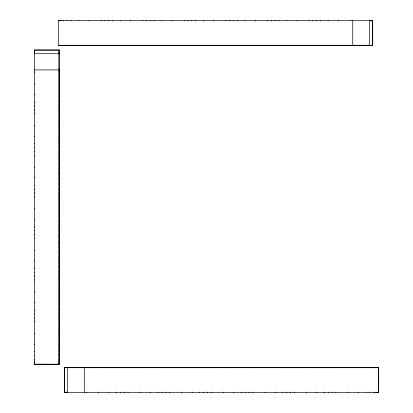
<?xml version="1.0" encoding="UTF-8"?>
<svg xmlns="http://www.w3.org/2000/svg" width="413" height="413" viewBox="0 0 413 413"><rect width="100%" height="100%" fill="white"/><g stroke="black" fill="none" stroke-linecap="round" stroke-linejoin="round"><path stroke-width="0.62" d="M58.336 20.841L61.666 20.65M369.382 20.82L372.707 20.82M372.707 45.27L58.501 45.27L58.501 45.6M34.475 50.138L58.925 50.138M58.925 50.303L59.26 50.303M58.925 50.634L59.255 50.634M58.925 52.632L59.255 52.632M58.925 52.797L59.26 52.797M58.925 53.132L59.26 53.132M34.31 53.298L59.26 53.298M58.925 54.315L59.26 54.315M58.925 68.914L59.26 68.914M34.31 69.931L59.26 69.931L59.235 361.014L58.904 361.014L58.925 49.973M58.904 71.594L59.235 71.594M34.31 72.094L34.64 72.094M58.904 74.923L59.235 74.923M58.904 76.586L59.235 76.586M58.904 79.91L59.235 79.91M58.904 81.573L59.235 81.573M34.31 84.216L34.64 84.216M58.904 84.902L59.235 84.902M58.904 86.565L59.235 86.565M58.904 89.889L59.235 89.889M58.904 91.552L59.235 91.552M34.31 94.546L34.64 94.546M58.904 94.882L59.235 94.882M58.904 96.544L59.235 96.544M58.904 99.869L59.235 99.869M58.904 101.536L59.235 101.536M34.31 102.202L34.64 102.202M58.904 104.861L59.235 104.861M34.31 106.027L34.64 106.027M58.904 106.523L59.235 106.523M34.31 109.853L34.64 109.853M58.904 109.853L59.235 109.853M58.904 111.515L59.26 111.515M58.904 113.177L59.235 113.177M34.31 113.678L34.64 113.678M58.904 116.502L59.235 116.502M58.904 118.17L59.235 118.17M58.904 121.494L59.235 121.494M58.904 123.157L59.235 123.157M34.31 125.8L34.64 125.8M58.904 126.486L59.235 126.486M58.904 128.149L59.235 128.149M58.904 131.473L59.235 131.473M58.904 133.136L59.235 133.136M34.31 136.13L34.64 136.13M58.904 136.466L59.235 136.466M58.904 138.128L59.235 138.128M58.904 141.452L59.235 141.452M58.904 143.12L59.235 143.12M34.31 143.781L34.64 143.781M58.904 146.445L59.235 146.445M34.31 147.611L34.64 147.611M58.904 148.107L59.235 148.107M34.31 151.437L34.64 151.437M58.904 151.437L59.235 151.437M58.904 153.099L59.26 153.099M58.904 154.761L59.235 154.761M34.31 155.262L34.64 155.262M58.904 158.086L59.235 158.086M58.904 159.754L59.235 159.754M58.904 163.078L59.235 163.078M58.904 164.741L59.235 164.741M34.31 167.384L34.64 167.384M58.904 168.07L59.235 168.07M58.904 169.733L59.235 169.733M58.904 173.057L59.235 173.057M58.904 174.72L59.235 174.72M34.31 177.714L34.64 177.714M58.904 178.049L59.235 178.049M58.904 179.712L59.235 179.712M58.904 183.036L59.235 183.036M58.904 184.704L59.235 184.704M34.31 185.365L34.64 185.365M58.904 188.029L59.235 188.029M34.31 189.19L34.64 189.19M58.904 189.691L59.235 189.691M34.31 193.016L34.64 193.016M58.904 193.016L59.235 193.016M58.904 194.683L59.26 194.683M58.904 196.345L59.235 196.345M34.31 196.846L34.64 196.846M58.904 199.67L59.235 199.67M58.904 201.332L59.235 201.332M58.904 204.662L59.235 204.662M58.904 206.324L59.235 206.324M34.31 208.968L34.64 208.968M58.904 209.649L59.235 209.649M58.904 211.317L59.235 211.317M58.904 214.641L59.235 214.641M58.904 216.304L59.235 216.304M34.31 219.298L34.64 219.298M58.904 219.633L59.235 219.633M58.904 221.296L59.235 221.296M58.904 224.62L59.235 224.62M58.904 226.283L59.235 226.283M34.31 226.949L34.64 226.949M58.904 229.613L59.235 229.613M34.31 230.774L34.64 230.774M58.904 231.275L59.235 231.275M34.31 234.599L34.64 234.599M58.904 234.599L59.235 234.599M58.904 236.267L59.26 236.267M58.904 237.929L59.235 237.929M34.31 238.425L34.64 238.425M58.904 241.254L59.235 241.254M58.904 242.916L59.235 242.916M58.904 246.246L59.235 246.246M58.904 247.908L59.235 247.908M34.31 250.552L34.64 250.552M58.904 251.233L59.235 251.233M58.904 252.901L59.235 252.901M58.904 256.225L59.235 256.225M58.904 257.888L59.235 257.888M34.31 260.882L34.64 260.882M58.904 261.217L59.235 261.217M58.904 262.88L59.235 262.88M58.904 266.204L59.235 266.204M58.904 267.867L59.235 267.867M34.31 268.533L34.64 268.533M58.904 271.196L59.235 271.196M34.31 272.358L34.64 272.358M58.904 272.859L59.235 272.859M34.31 276.183L34.64 276.183M58.904 276.183L59.235 276.183M58.904 277.851L59.26 277.851M58.904 279.513L59.235 279.513M34.31 280.009L34.64 280.009M58.904 282.838L59.235 282.838M58.904 284.5L59.235 284.5M58.904 287.83L59.235 287.83M58.904 289.492L59.235 289.492M34.31 292.136L34.64 292.136M58.904 292.817L59.235 292.817M58.904 294.479L59.235 294.479M58.904 297.809L59.235 297.809M58.904 299.471L59.235 299.471M34.31 302.466L34.64 302.466M58.904 302.796L59.235 302.796M58.904 304.464L59.235 304.464M58.904 307.788L59.235 307.788M58.904 309.451L59.235 309.451M34.31 310.117L34.64 310.117M58.904 312.78L59.235 312.78M34.31 313.942L34.64 313.942M58.904 314.443L59.235 314.443M34.31 317.767L34.64 317.767M58.904 317.767L59.235 317.767M58.904 319.43L59.26 319.43M58.904 321.097L59.235 321.097M34.31 321.593L34.64 321.593M58.904 324.422L59.235 324.422M58.904 326.084L59.235 326.084M58.904 329.414L59.235 329.414M58.904 331.076L59.235 331.076M34.31 333.719L34.64 333.719M58.904 334.401L59.235 334.401M58.904 336.063L59.235 336.063M58.904 339.393L59.235 339.393M58.904 341.055L59.235 341.055M34.31 344.05L34.64 344.05M58.904 344.38L59.235 344.38M58.904 346.048L59.235 346.048M58.904 349.372L59.235 349.372M58.904 351.035L59.235 351.035M34.31 351.7L34.64 351.7M58.904 354.364L59.235 354.364M34.31 355.526L34.64 355.526M58.904 356.027L59.235 356.027M34.31 359.351L34.64 359.351M58.904 359.351L59.235 359.351M58.925 361.349L59.255 361.349M58.92 361.68L59.255 361.68M58.92 362.681L59.255 362.681M58.92 363.677L59.255 363.677M58.925 363.843L59.255 363.843M34.47 364.178L59.255 364.178M64.325 367.73L378.53 367.73M378.53 369.062L378.36 369.067M378.53 384.033L378.36 384.033M378.36 388.194L378.695 388.194M64.325 392.154L67.649 392.18M378.695 392.159L375.371 392.35M378.53 367.4L378.53 392.185M378.194 367.4L378.194 367.73M378.029 367.405L378.029 367.735M377.033 367.405L377.033 367.735M376.031 367.405L376.031 367.735M375.701 367.4L375.701 367.73M375.371 367.4L375.371 367.751M373.703 367.42L373.703 367.751M373.703 392.014L373.703 392.35M372.541 20.82L372.541 45.27M372.376 45.27L372.376 45.6M372.041 45.27L372.041 45.6M370.378 367.42L370.378 367.751M370.048 45.27L370.048 45.6M369.883 45.27L369.883 45.6M369.878 392.014L369.878 392.35M369.547 45.27L369.547 45.6M369.382 20.65L369.382 45.6M368.716 367.42L368.716 367.751M368.365 45.27L368.365 45.6M366.052 392.014L366.052 392.35M365.386 367.42L365.386 367.751M363.724 367.42L363.724 367.751M360.399 367.42L360.399 367.751M358.737 367.42L358.737 367.751M358.401 392.014L358.401 392.35M355.407 367.42L355.407 367.751M353.765 45.27L353.765 45.6M353.745 367.42L353.745 367.751M352.748 20.65L352.748 45.6M351.086 45.249L351.086 45.58M350.585 20.65L350.585 20.986M350.42 367.42L350.42 367.751M348.753 367.42L348.753 367.751M348.071 392.014L348.071 392.35M347.756 45.249L347.756 45.58M346.094 45.249L346.094 45.58M345.428 367.42L345.428 367.751M343.766 367.42L343.766 367.751M342.769 45.249L342.769 45.58M341.107 45.249L341.107 45.58M340.436 367.42L340.436 367.751M338.774 367.42L338.774 367.751M338.464 20.65L338.464 20.986M337.777 45.249L337.777 45.58M336.115 45.249L336.115 45.58M335.945 392.014L335.945 392.35M335.449 367.42L335.449 367.751M333.787 367.4L333.787 367.751M332.79 45.249L332.79 45.58M332.119 367.42L332.119 367.751M332.119 392.014L332.119 392.35M331.123 45.249L331.123 45.58M328.794 367.42L328.794 367.751M328.294 392.014L328.294 392.35M328.129 20.65L328.129 20.986M327.798 45.249L327.798 45.58M327.132 367.42L327.132 367.751M326.136 45.249L326.136 45.58M324.468 392.014L324.468 392.35M323.802 367.42L323.802 367.751M322.806 45.249L322.806 45.58M322.14 367.42L322.14 367.751M321.144 45.249L321.144 45.58M320.478 20.65L320.478 20.986M318.815 367.42L318.815 367.751M317.819 45.249L317.819 45.58M317.153 367.42L317.153 367.751M316.817 392.014L316.817 392.35M316.652 20.65L316.652 20.986M316.157 45.249L316.157 45.58M313.823 367.42L313.823 367.751M312.827 20.65L312.827 20.986M312.827 45.249L312.827 45.58M312.161 367.42L312.161 367.751M311.165 45.249L311.165 45.6M309.502 45.249L309.502 45.58M309.001 20.65L309.001 20.986M308.836 367.42L308.836 367.751M307.169 367.42L307.169 367.751M306.487 392.014L306.487 392.35M306.172 45.249L306.172 45.58M304.51 45.249L304.51 45.58M303.844 367.42L303.844 367.751M302.182 367.42L302.182 367.751M301.185 45.249L301.185 45.58M299.523 45.249L299.523 45.58M298.852 367.42L298.852 367.751M297.19 367.42L297.19 367.751M296.88 20.65L296.88 20.986M296.193 45.249L296.193 45.58M294.531 45.249L294.531 45.58M294.366 392.014L294.366 392.35M293.865 367.42L293.865 367.751M292.203 367.4L292.203 367.751M291.206 45.249L291.206 45.58M290.535 367.42L290.535 367.751M290.535 392.014L290.535 392.35M289.539 45.249L289.539 45.58M287.211 367.42L287.211 367.751M286.71 392.014L286.71 392.35M286.55 20.65L286.55 20.986M286.214 45.249L286.214 45.58M285.548 367.42L285.548 367.751M284.552 45.249L284.552 45.58M282.884 392.014L282.884 392.35M282.224 367.42L282.224 367.751M281.222 45.249L281.222 45.58M280.556 367.42L280.556 367.751M279.56 45.249L279.56 45.58M278.894 20.65L278.894 20.986M277.231 367.42L277.231 367.751M276.235 45.249L276.235 45.58M275.569 367.42L275.569 367.751M275.234 392.014L275.234 392.35M275.068 20.65L275.068 20.986M274.573 45.249L274.573 45.58M272.239 367.42L272.239 367.751M271.243 20.65L271.243 20.986M271.243 45.249L271.243 45.58M270.577 367.42L270.577 367.751M269.581 45.249L269.581 45.6M267.918 45.249L267.918 45.58M267.418 20.65L267.418 20.986M267.252 367.42L267.252 367.751M265.59 367.42L265.59 367.751M264.903 392.014L264.903 392.35M264.594 45.249L264.594 45.58M262.926 45.249L262.926 45.58M262.26 367.42L262.26 367.751M260.598 367.42L260.598 367.751M259.601 45.249L259.601 45.58M257.939 45.249L257.939 45.58M257.273 367.42L257.273 367.751M255.606 367.42L255.606 367.751M255.296 20.65L255.296 20.986M254.609 45.249L254.609 45.58M252.947 45.249L252.947 45.58M252.782 392.014L252.782 392.35M252.281 367.42L252.281 367.751M250.619 367.4L250.619 367.751M249.622 45.249L249.622 45.58M248.956 367.42L248.956 367.751M248.956 392.014L248.956 392.35M247.96 45.249L247.96 45.58M245.627 367.42L245.627 367.751M245.131 392.014L245.131 392.35M244.966 20.65L244.966 20.986M244.63 45.249L244.63 45.58M243.964 367.42L243.964 367.751M242.968 45.249L242.968 45.58M241.3 392.014L241.3 392.35M240.64 367.42L240.64 367.751M239.643 45.249L239.643 45.58M238.972 367.42L238.972 367.751M237.976 45.249L237.976 45.58M237.31 20.65L237.31 20.986M235.647 367.42L235.647 367.751M234.651 45.249L234.651 45.58M233.985 367.42L233.985 367.751M233.65 392.014L233.65 392.35M233.484 20.65L233.484 20.986M232.989 45.249L232.989 45.58M230.655 367.42L230.655 367.751M229.659 20.65L229.659 20.986M229.659 45.249L229.659 45.58M228.993 367.42L228.993 367.751M227.997 45.249L227.997 45.6M226.334 45.249L226.334 45.58M225.834 20.65L225.834 20.986M225.668 367.42L225.668 367.751M224.006 367.42L224.006 367.751M223.319 392.014L223.319 392.35M223.01 45.249L223.01 45.58M221.342 45.249L221.342 45.58M220.676 367.42L220.676 367.751M219.014 367.42L219.014 367.751M218.018 45.249L218.018 45.58M216.355 45.249L216.355 45.58M215.689 367.42L215.689 367.751M214.022 367.42L214.022 367.751M213.712 20.65L213.712 20.986M213.025 45.249L213.025 45.58M211.363 45.249L211.363 45.58M211.198 392.014L211.198 392.35M210.697 367.42L210.697 367.751M209.035 367.4L209.035 367.751M208.038 45.249L208.038 45.58M207.372 367.42L207.372 367.751M207.372 392.014L207.372 392.35M206.376 45.249L206.376 45.58M204.043 367.42L204.043 367.751M203.547 392.014L203.547 392.35M203.382 20.65L203.382 20.986M203.046 45.249L203.046 45.58M202.38 367.42L202.38 367.751M201.384 45.249L201.384 45.58M199.722 392.014L199.722 392.35M199.056 367.42L199.056 367.751M198.059 45.249L198.059 45.58M197.388 367.42L197.388 367.751M196.392 45.249L196.392 45.58M195.731 20.65L195.731 20.986M194.064 367.42L194.064 367.751M193.067 45.249L193.067 45.58M192.401 367.42L192.401 367.751M192.066 392.014L192.066 392.35M191.906 20.65L191.906 20.986M191.405 45.249L191.405 45.58M189.077 367.42L189.077 367.751M188.075 20.65L188.075 20.986M188.075 45.249L188.075 45.58M187.409 367.42L187.409 367.751M186.413 45.249L186.413 45.6M184.75 45.249L184.75 45.58M184.25 20.65L184.25 20.986M184.084 367.42L184.084 367.751M182.422 367.42L182.422 367.751M181.735 392.014L181.735 392.35M181.426 45.249L181.426 45.58M179.758 45.249L179.758 45.58M179.092 367.42L179.092 367.751M177.43 367.42L177.43 367.751M176.434 45.249L176.434 45.58M174.771 45.249L174.771 45.58M174.105 367.42L174.105 367.751M172.443 367.42L172.443 367.751M172.128 20.65L172.128 20.986M171.447 45.249L171.447 45.58M169.779 45.249L169.779 45.58M169.614 392.014L169.614 392.35M169.113 367.42L169.113 367.751M167.451 367.4L167.451 367.751M166.454 45.249L166.454 45.58M165.789 367.42L165.789 367.751M165.789 392.014L165.789 392.35M164.792 45.249L164.792 45.58M162.459 367.42L162.459 367.751M161.963 392.014L161.963 392.35M161.798 20.65L161.798 20.986M161.462 45.249L161.462 45.58M160.796 367.42L160.796 367.751M159.8 45.249L159.8 45.58M158.138 392.014L158.138 392.35M157.472 367.42L157.472 367.751M156.475 45.249L156.475 45.58M155.809 367.42L155.809 367.751M154.813 45.249L154.813 45.58M154.147 20.65L154.147 20.986M152.48 367.42L152.48 367.751M151.483 45.249L151.483 45.58M150.817 367.42L150.817 367.751M150.487 392.014L150.487 392.35M150.322 20.65L150.322 20.986M149.821 45.249L149.821 45.58M147.493 367.42L147.493 367.751M146.496 20.65L146.496 20.986M146.496 45.249L146.496 45.58M145.825 367.42L145.825 367.751M144.829 45.249L144.829 45.6M143.166 45.249L143.166 45.58M142.671 20.65L142.671 20.986M142.5 367.42L142.5 367.751M140.838 367.42L140.838 367.751M140.152 392.014L140.152 392.35M139.842 45.249L139.842 45.58M138.179 45.249L138.179 45.58M137.508 367.42L137.508 367.751M135.846 367.42L135.846 367.751M134.85 45.249L134.85 45.58M133.187 45.249L133.187 45.58M132.521 367.42L132.521 367.751M130.859 367.42L130.859 367.751M130.544 20.65L130.544 20.986M129.863 45.249L129.863 45.58M128.195 45.249L128.195 45.58M128.03 392.014L128.03 392.35M127.529 367.42L127.529 367.751M125.867 367.4L125.867 367.751M124.871 45.249L124.871 45.58M124.205 367.42L124.205 367.751M124.205 392.014L124.205 392.35M123.208 45.249L123.208 45.58M120.875 367.42L120.875 367.751M120.379 392.014L120.379 392.35M120.214 20.65L120.214 20.986M119.878 45.249L119.878 45.58M119.212 367.42L119.212 367.751M118.216 45.249L118.216 45.58M116.554 392.014L116.554 392.35M115.888 367.42L115.888 367.751M114.891 45.249L114.891 45.58M114.225 367.42L114.225 367.751M113.229 45.249L113.229 45.58M112.563 20.65L112.563 20.986M110.896 367.42L110.896 367.751M109.899 45.249L109.899 45.58M109.233 367.42L109.233 367.751M108.903 392.014L108.903 392.35M108.738 20.65L108.738 20.986M108.237 45.249L108.237 45.58M105.909 367.42L105.909 367.751M104.912 20.65L104.912 20.986M104.912 45.249L104.912 45.58M104.241 367.42L104.241 367.751M103.245 45.249L103.245 45.6M101.583 45.249L101.583 45.58M101.087 20.65L101.087 20.986M100.917 367.42L100.917 367.751M99.254 367.42L99.254 367.751M98.568 392.014L98.568 392.35M98.258 45.249L98.258 45.58M96.596 45.249L96.596 45.58M95.924 367.42L95.924 367.751M94.262 367.42L94.262 367.751M93.266 45.249L93.266 45.58M91.603 45.249L91.603 45.58M90.937 367.42L90.937 367.751M89.275 367.42L89.275 367.751M88.96 20.65L88.96 20.986M88.279 45.249L88.279 45.58M86.611 45.249L86.611 45.58M86.446 392.014L86.446 392.35M85.945 367.42L85.945 367.751M84.283 367.4L84.283 392.35M83.287 45.249L83.287 45.58M83.266 367.4L83.266 367.73M81.624 45.249L81.624 45.58M78.63 20.65L78.63 20.986M78.294 45.249L78.294 45.58M76.632 45.249L76.632 45.58M73.308 45.249L73.308 45.58M71.645 45.249L71.645 45.58M70.979 20.65L70.979 20.986M68.666 367.4L68.666 367.73M68.315 45.249L68.315 45.58M67.649 367.4L67.649 392.35M67.484 367.4L67.484 367.73M67.154 20.65L67.154 20.986M67.149 367.4L67.149 367.73M66.983 367.4L66.983 367.73M66.653 45.249L66.653 45.58M64.991 367.4L64.991 367.73M64.655 367.4L64.655 367.73M64.49 367.73L64.49 392.18M63.328 20.65L63.328 20.986M63.328 45.249L63.328 45.58M61.666 45.249L61.666 45.6M61.33 45.27L61.33 45.6M61 45.265L61 45.595M59.999 45.265L59.999 45.595M59.002 45.265L59.002 45.595M58.92 361.014L58.925 364.178M58.837 45.27L58.837 45.6M57.588 364.008L57.593 364.343M42.622 364.008L42.622 364.343M38.466 364.008L38.466 364.343M34.475 49.973L34.475 53.298M34.47 361.014L34.501 364.343M372.707 20.65L58.336 20.65L58.336 45.6L372.707 45.6L372.707 20.65M59.26 49.973L34.31 49.973L34.305 364.343L59.255 364.343L59.26 49.973M378.695 367.4L64.325 367.4L64.325 392.35L378.695 392.35L378.695 367.4"/></g></svg>
